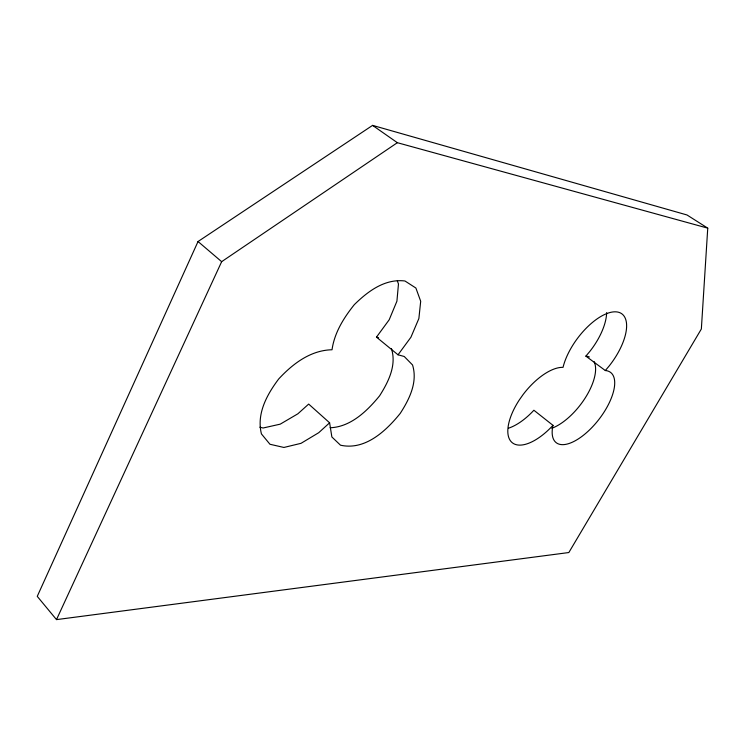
<?xml version="1.0" encoding="UTF-8"?>
<svg xmlns="http://www.w3.org/2000/svg" width="745" height="745" viewBox="0 0 745 745"><rect width="100%" height="100%" fill="white"/><g stroke="black" fill="none" stroke-linecap="round" stroke-linejoin="round"><path stroke-width="1.12" d="M707.75 228.147L701.352 328.992L568.835 552.539L56.499 619.616L37.25 596.363L198.04 241.52L372.584 125.383L686.992 214.97L707.75 228.147L397.355 142.695L372.584 125.383M56.499 619.616L221.656 261.672L397.355 142.695M259.847 427.211L263.097 428.003L280.222 424.156L297.86 413.81L308.672 404.079L329.607 422.797L331.87 436.97L340.493 445.193C365.059 450.688 385.985 431.02 400.223 413.41C409.396 399.19 417.889 382.194 412.544 364.966L404.237 356.492L398.016 354.797L376.476 337.131L389.188 319.782L396.917 301.185L398.473 283.947L397.318 280.884M398.016 354.797L410.914 337.252L418.876 318.525L420.692 301.269L415.887 288.026L404.954 280.986C384.876 278.5 367.825 291.351 354.303 304.668C343.734 317.845 334.421 332.745 332.028 349.759C310.507 350.215 292.729 363.83 278.686 378.981C266.943 394.617 256.354 413.782 261.439 433.925L269.96 444.262L283.91 447.456L301.017 443.331L318.72 432.705L329.607 422.797M605.312 370.544L609.103 366.065A46.264 20.972 -53.3 0 0 614.616 311.82A46.264 20.972 -53.3 0 0 563.043 367.35L561.302 367.378A46.544 21.409 -51.8 0 0 522.953 394.757L519.312 399.935A46.544 21.409 -51.8 0 0 512.504 442.903A46.544 21.409 -51.8 0 0 552.976 425.339A44.43 19.482 -52.2 0 0 592.182 427.248A44.43 19.482 -52.2 0 0 605.312 370.544L585.868 356.129L589.621 351.696A45.79 21.465 -53.4 0 0 606.635 312.593M330.091 427.76C350.672 427.043 367.201 410.979 379.596 395.819C388.378 381.943 396.806 365.311 391.432 348.595M376.476 337.131L378.572 337.727M552.976 425.339L533.886 410.244A46.06 21.903 -51.8 0 1 508.611 428.161M198.04 241.52L221.656 261.672M594.035 361.511A43.992 19.947 -52.2 0 1 585.356 397.737A43.992 19.947 -52.2 0 1 551.822 428.273M585.868 356.129A43.992 19.947 -52.2 0 1 589.388 357.013"/></g></svg>
